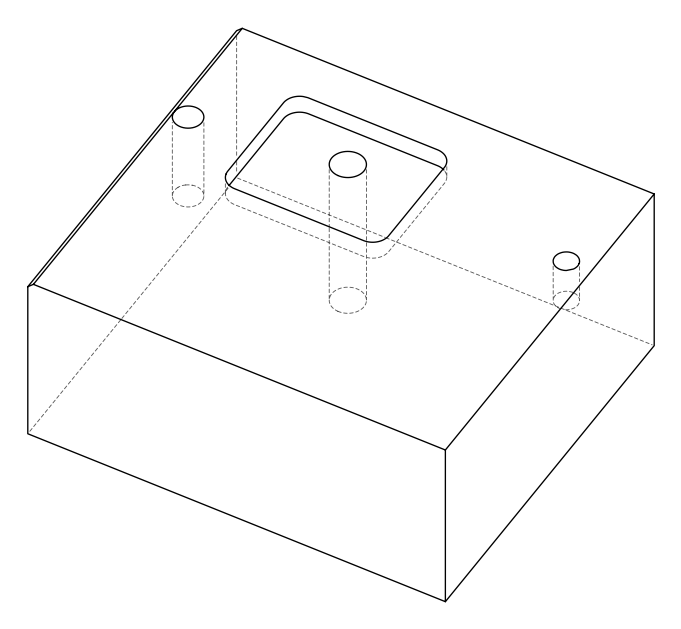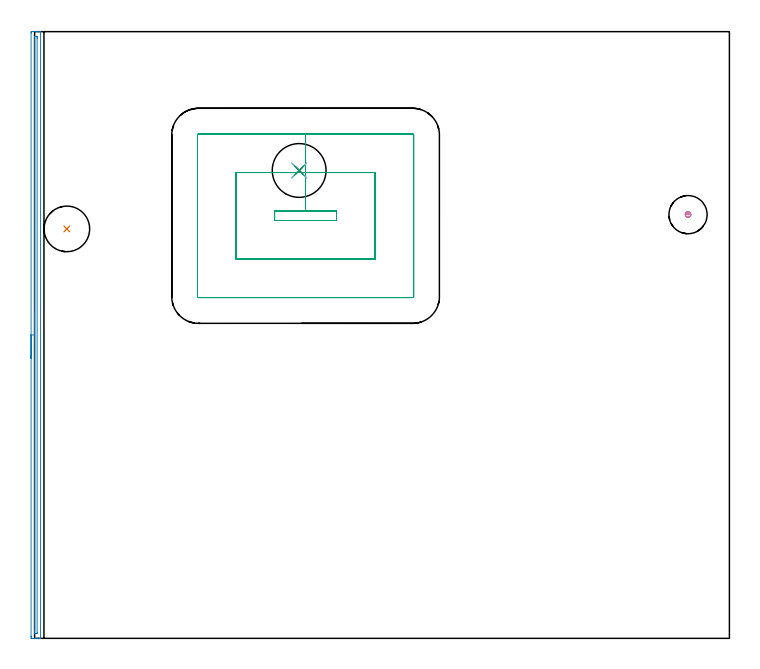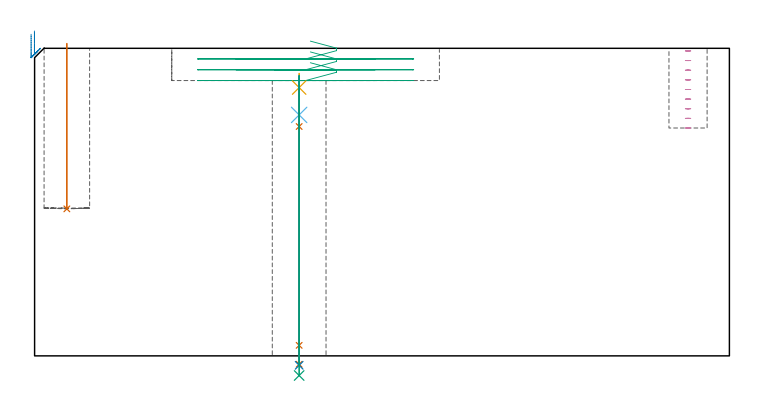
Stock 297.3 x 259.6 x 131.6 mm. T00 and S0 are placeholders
(PLAN: 9 operations, 8 tool changes, 10.7 min)
(1 INDEXABLE_INSERT_DRILL_BLIND_HOLE_FROM_SOLID | STEP1POCKET | NXT0302_010 | 0.28 min | 20432 mm3)
(2 AREA_MILL | FG_CHAMFER_SURFACE | UGT0205_001 | 4.31 min | 2076 mm3)
(3 MILL_RECTANGULAR_POCKET | POCKET_RECTANGULAR_STRAIGHT | UGT0201_105 | Follow Part, ap 5.5, ae 75% | 4.04 min | 143854 mm3)
(4 MILL_BLIND_HOLE_FROM_SOLID_MATERIAL | STEP1POCKET_1 | UGT0201_132 | Spiral | 0.4 min | 7116 mm3)
(5 SPOT_DRILL | STEP1HOLE | NXT0321_9005460120000 | 0.05 min | 188 mm3)
(6 DRILL_BLIND_HOLE_INTO_CENTER | STEP1HOLE | NXT0301_069 | 0.07 min | 871 mm3)
(7 GUN_DRILL_THROUGH_HOLE | STEP1HOLE | UGT0307_006 | 0.57 min | 6612 mm3)
(8 DRILL_TO_ENLARGE_THROUGH_HOLE | STEP1HOLE | NXT0301_104 | 0.5 min | 10430 mm3)
(9 DRILL_TO_ENLARGE_THROUGH_HOLE_1 | STEP1HOLE | UGT0301_055 | 0.52 min | 30819 mm3)
(TOOL NXT0302_010 | Index. Insert Drill 19.5mm [880-D1950L25-05] | D19.5 PA176 FL98 Z2)
(TOOL UGT0205_001 | Chamfer Mill 20 x 3 x 45 deg. | D20 FL50 Z2)
(TOOL UGT0201_105 | End Mill 22 mm | D22 FL25 Z2)
(TOOL UGT0201_132 | Carbide End Mill 14.0 | D14 FL30 Z4)
(TOOL NXT0321_9005460120000 | NC Spot Drill, 142deg, 12mm, Carbide, Uncoated | D12 PA142 FL30 Z2)
(TOOL NXT0301_069 | Carbide Drill 9.8mm [860.1-0980-029A1-MM 2214] | D9.8 PA140 FL47 Z2)
(TOOL UGT0307_006 | Gun Drill 9 mm | D9 PA130 FL24 Z1)
(TOOL NXT0301_104 | Carbide Drill 14mm [860.1-1400-112A1-MM 2214] | D14 PA140 FL123 Z2)
(TOOL UGT0301_055 | Twist Drill 23 mm | D23 PA118 FL155 Z2)
(OP 1 INDEXABLE_INSERT_DRILL_BLIND_HOLE_FROM_SOLID)
G17 G21 G94 G90
T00 M6
G54
G17 G0 G90 X13.8 Y175.2 S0 M3
G43 Z141.6 H1
G94 G81 G98 Z62.9 F250. R133.6
G80
M5
M2
(OP 2 AREA_MILL)
G17 G21 G94 G90
T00 M6
G54
G17 G0 G90 X-1.5 Y119.8 S1061 M3
G43 Z141.6 H0
Z137.6
G94 G1 Y119.838 Z136.728 F250.
Y119.952 Z135.864
Y120.141 Z135.012
Y120.403 Z134.18
Y120.737 Z133.374
Y121.14 Z132.6
Y121.608 Z131.864
Y122.14 Z131.172
Y122.729 Z130.529
Y123.372 Z129.94
Y124.064 Z129.408
Y124.8 Z128.94
Y125.574 Z128.537
Y126.38 Z128.203
Y127.212 Z127.941
Y128.064 Z127.752
Y128.928 Z127.638
Y129.8 Z127.6
Y258.974
X-1.498 Y259.244
X-1.494 Y259.59 Z127.602
X-1.236 Y259.6 Z127.859
X-0.976 Z128.119
X-0.368 Z128.726
X0.152 Z129.249
X0.5 Z129.596
X1.02 Z130.116
X1.368 Z130.463
X2.064 Z131.164
X2.288 Z131.388
X2.396 Y259.598 Z131.488
X2.497 Y259.59 Z131.588
X2.5 Y259.421 Z131.6
Y0.179
X2.497 Y0.01 Z131.588
X2.395 Y0.002 Z131.487
X2.288 Y0. Z131.388
X2.064 Z131.164
X1.368 Z130.463
X0.152 Z129.249
X-0.368 Z128.726
X-0.976 Z128.119
X-1.111 Z127.984
X-1.236 Y0.002 Z127.859
X-1.494 Y0.01 Z127.602
X-1.498 Y0.356 Z127.6
X-1.5 Y0.626
Y0.898
Y129.8
X-0.086 Z129.014
X-0.085 Y257.186 Z129.015
X-0.083 Y257.487 Z129.017
X-0.08 Y257.562 Z129.02
X-0.078 Y257.59 Z129.022
X-0.036 Y257.593 Z129.064
X0.1 Y257.598 Z129.2
X0.5 Y257.599 Z129.6
X0.969 Y257.597 Z130.069
X1.064 Y257.59 Z130.164
X1.079 Y257.586 Z130.179
X1.081 Y257.554 Z130.181
X1.084 Y257.479 Z130.184
X1.085 Y257.186 Z130.185
X1.086 Y256.583 Z130.186
X1.085 Y2.414 Z130.185
X1.083 Y2.113 Z130.183
X1.08 Y2.038 Z130.18
X1.078 Y2.01 Z130.178
X1.036 Y2.007 Z130.136
X0.9 Y2.002 Z130.
X0.5 Y2.001 Z129.6
X0.031 Y2.003 Z129.131
X-0.064 Y2.01 Z129.036
X-0.079 Y2.014 Z129.021
X-0.081 Y2.046 Z129.019
X-0.084 Y2.122 Z129.016
X-0.085 Y2.414 Z129.015
X-0.086 Y3.017 Z129.014
Y129.8
Y130.672 Z129.052
Y131.536 Z129.166
Y132.388 Z129.355
Y133.22 Z129.617
Y134.026 Z129.951
Y134.8 Z130.354
Y135.536 Z130.823
Y136.228 Z131.354
Y136.871 Z131.943
Y137.46 Z132.586
Y137.992 Z133.278
Y138.46 Z134.014
Y138.863 Z134.788
Y139.197 Z135.594
Y139.459 Z136.426
Y139.648 Z137.278
Y139.762 Z138.143
Y139.8 Z139.014
G0 Z141.6
M5
M2
(OP 3 MILL_RECTANGULAR_POCKET)
G17 G21 G94 G90
T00 M6
G54
G17 G0 G90 X117.992 Y178.8 S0 M3
G43 Z141.676 H0
Z134.676
G94 G1 X129.2 Z131.673 F250.
Y182.8 Z130.601
X115.95 Z127.051
X102.7 F500.
Y178.8
X129.2
Y182.8
X115.95
Y199.3
X86.2
Y162.3
X145.7
Y199.3
X115.95
Y215.8
X70.1
G3 X69.7 Y215.4 R0.4
G1 Y146.2
G3 X70.1 Y145.8 R0.4
G1 X161.8
G3 X162.2 Y146.2 R0.4
G1 Y215.4
G3 X161.8 Y215.8 R0.4
G1 X115.95
X114.95
G0 X117.992 Y178.8 Z130.051
G1 X129.2 Z127.047 F250.
Y182.8 Z125.976
X115.95 Z122.425
X102.7 F500.
Y178.8
X129.2
Y182.8
X115.95
Y199.3
X86.2
Y162.3
X145.7
Y199.3
X115.95
Y215.8
X70.1
G3 X69.7 Y215.4 R0.4
G1 Y146.2
G3 X70.1 Y145.8 R0.4
G1 X161.8
G3 X162.2 Y146.2 R0.4
G1 Y215.4
G3 X161.8 Y215.8 R0.4
G1 X115.95
X114.95
G0 X117.992 Y178.8 Z125.425
G1 X129.2 Z122.422 F250.
Y182.8 Z121.35
X115.95 Z117.8
X102.7 F500.
Y178.8
X129.2
Y182.8
X115.95
Y199.3
X86.2
Y162.3
X145.7
Y199.3
X115.95
Y215.8
X70.1
G3 X69.7 Y215.4 R0.4
G1 Y146.2
G3 X70.1 Y145.8 R0.4
G1 X161.8
G3 X162.2 Y146.2 R0.4
G1 Y215.4
G3 X161.8 Y215.8 R0.4
G1 X115.95
X114.95
G0 Z141.676
M5
M2
(OP 4 MILL_BLIND_HOLE_FROM_SOLID_MATERIAL)
G17 G21 G94 G90
T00 M6
G54
G17 G0 G90 X279.6 Y181.3 S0 M3
G43 Z141.6 H0
Z130.478
G94 G3 X280.175 Y181.875 R0.575 F250.
X279.6 Y182.45 R0.575
X278.45 Y181.3 R1.15
X279.6 Y182.45 R-1.15
X279.025 Y181.875 R0.575
X279.6 Y181.3 R0.575
G0 Z126.356
G3 X280.175 Y181.875 R0.575
X279.6 Y182.45 R0.575
X278.45 Y181.3 R1.15
X279.6 Y182.45 R-1.15
X279.025 Y181.875 R0.575
X279.6 Y181.3 R0.575
G0 Z122.233
G3 X280.175 Y181.875 R0.575
X279.6 Y182.45 R0.575
X278.45 Y181.3 R1.15
X279.6 Y182.45 R-1.15
X279.025 Y181.875 R0.575
X279.6 Y181.3 R0.575
G0 Z118.111
G3 X280.175 Y181.875 R0.575
X279.6 Y182.45 R0.575
X278.45 Y181.3 R1.15
X279.6 Y182.45 R-1.15
X279.025 Y181.875 R0.575
X279.6 Y181.3 R0.575
G0 Z113.989
G3 X280.175 Y181.875 R0.575
X279.6 Y182.45 R0.575
X278.45 Y181.3 R1.15
X279.6 Y182.45 R-1.15
X279.025 Y181.875 R0.575
X279.6 Y181.3 R0.575
G0 Z109.867
G3 X280.175 Y181.875 R0.575
X279.6 Y182.45 R0.575
X278.45 Y181.3 R1.15
X279.6 Y182.45 R-1.15
X279.025 Y181.875 R0.575
X279.6 Y181.3 R0.575
G0 Z105.744
G3 X280.175 Y181.875 R0.575
X279.6 Y182.45 R0.575
X278.45 Y181.3 R1.15
X279.6 Y182.45 R-1.15
X279.025 Y181.875 R0.575
X279.6 Y181.3 R0.575
G0 Z101.622
G3 X280.175 Y181.875 R0.575
X279.6 Y182.45 R0.575
X278.45 Y181.3 R1.15
X279.6 Y182.45 R-1.15
X279.025 Y181.875 R0.575
X279.6 Y181.3 R0.575
G0 Z97.5
G3 X280.175 Y181.875 R0.575
X279.6 Y182.45 R0.575
X278.45 Y181.3 R1.15
X279.6 Y182.45 R-1.15
X279.025 Y181.875 R0.575
X279.6 Y181.3 R0.575
G0 Z141.6
M5
M2
(OP 5 SPOT_DRILL)
G17 G21 G94 G90
T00 M6
G54
G17 G0 G90 X113.2 Y200.2 S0 M3
G43 Z141.6 H0
G94 G81 G98 Z114.8 F250. R120.8
G80
M5
M2
(OP 6 DRILL_BLIND_HOLE_INTO_CENTER)
G17 G21 G94 G90
T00 M6
G54
G17 G0 G90 X113.2 Y200.2 S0 M3
G43 Z141.6 H1
G94 G81 G98 Z103.1 F250. R119.8
G80
M5
M2
(OP 7 GUN_DRILL_THROUGH_HOLE)
G17 G21 G94 G90
T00 M6
G54
G17 G0 G90 X113.2 Y200.2 M8
G43 Z141.6 H0
Z113.826
S716 M3
G94 G1 Z98.139 F125. M26
G4 X.084
Z4.5 F250.
G4 X.084
Z-3.598 F125.
G4 X.084
M5
M9
G0 Z113.826
Z141.6
M2
(OP 8 DRILL_TO_ENLARGE_THROUGH_HOLE)
G17 G21 G94 G90
T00 M6
G54
G17 G0 G90 X113.2 Y200.2 S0 M3
G43 Z141.6 H1
G94 G73 G98 Z-4.048 F250. Q13.539 R119.8
G80
M5
M2
(OP 9 DRILL_TO_ENLARGE_THROUGH_HOLE_1)
G17 G21 G94 G90
T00 M6
G54
G17 G0 G90 X113.2 Y200.2 S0 M3
G43 Z141.6 H0
G94 G73 G98 Z-8.41 F250. Q21.035 R119.8
G80
M5
M2
